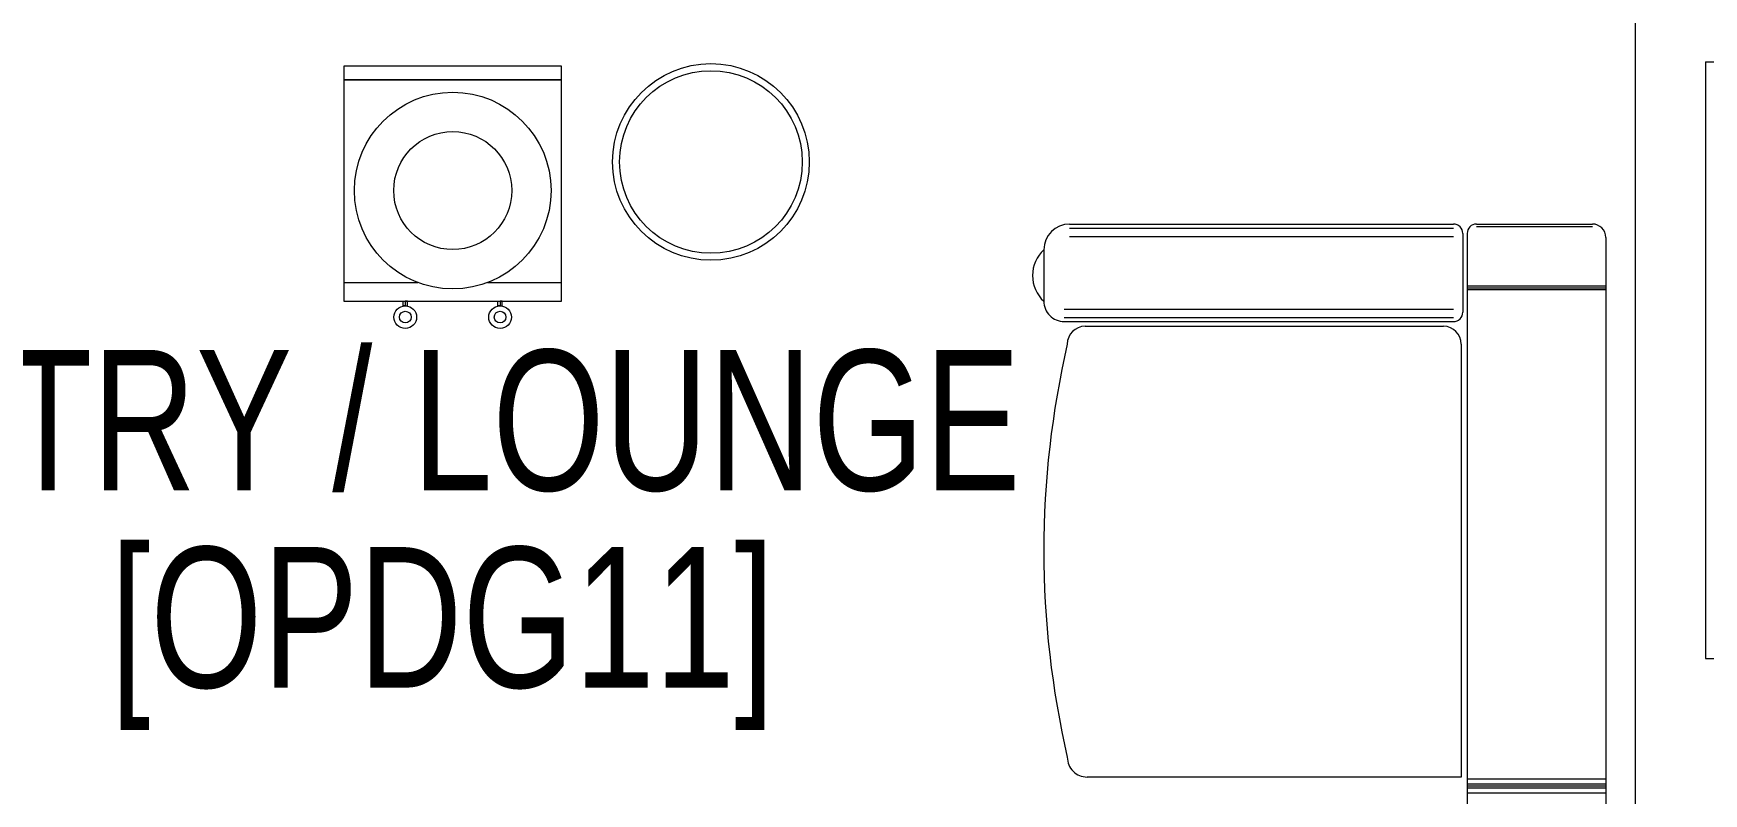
# Model space of a CAD drawing. Header units: millimetres. Extents: x -2143172 to 5255, y -610845 to 279739.
# Drawn here: x -1169944 to -1167567, y -588509 to -587427 of the extents above; entities that cross this region are included whole.
import ezdxf

# ---------------------------------------------------------------- set-up
doc = ezdxf.new("R2010")
doc.units = ezdxf.units.MM
doc.header["$LTSCALE"] = 30
doc.layers.get('0').update_dxf_attribs({"lineweight": 5})
for name, color, linetype, lineweight in [('72_EGR_BASE_TEXT', 7, 'Continuous', 5), ('LOADING', 163, 'Continuous', 5), ('Walls', 32, 'Continuous', 5)]:
    doc.layers.add(name, color=color, linetype=linetype, lineweight=lineweight)
doc.styles.add('X3G_ENTITY_258732', font='swisscl.ttf', dxfattribs={"height": 200})
doc.styles.add('X3G_ENTITY_258862', font='swisscl.ttf', dxfattribs={"height": 200})

# ---------------------------------------------------------------- blocks, each defined once
blk = doc.blocks.new('ME19011A-P')
for p, q in [((-0.425, 0), (0.425, 0)), ((-0.425, 0), (-0.425, -0.015)), ((0.425, 0), (0.425, -0.015)), ((-0.425, -0.015), (0.425, -0.015)), ((-0.3675, -0.0198), (-0.2325, -0.0198)), ((-0.3675, -0.0198), (-0.3675, -0.0399)), ((-0.36, -0.015), (-0.36, -0.0198)), ((-0.24, -0.015), (-0.24, -0.0198)), ((-0.2325, -0.0198), (-0.2325, -0.0399)), ((-0.15, -0.015), (-0.15, -0.04)), ((0, -0.015), (0, -0.04)), ((0.1, -0.015), (0.1, -0.045)), ((0.2, -0.045), (0.2, -0.015)), ((0.2818, -0.015), (0.2484, -0.015)), ((0.2484, -0.0243), (0.2484, -0.015)), ((0.2818, -0.0243), (0.2818, -0.015)), ((0.3211, -0.015), (0.2877, -0.015)), ((0.2877, -0.015), (0.2877, -0.0531)), ((0.3211, -0.0531), (0.3211, -0.015)), ((0.3623, -0.015), (0.3289, -0.015)), ((0.3289, -0.015), (0.3289, -0.0531)), ((0.3623, -0.0531), (0.3623, -0.015)), ((0.3682, -0.0243), (0.3682, -0.015)), ((0.3682, -0.015), (0.4016, -0.015)), ((0.4016, -0.0243), (0.4016, -0.015)), ((-0.3675, -0.0399), (-0.2325, -0.0399)), ((-0.15, -0.025), (0, -0.025)), ((-0.15, -0.04), (-0.1187, -0.04)), ((-0.0887, -0.04), (-0.0637, -0.04)), ((-0.0606, -0.0371), (-0.0787, -0.0432)), ((-0.0787, -0.0432), (-0.077, -0.0497)), ((-0.0582, -0.046), (-0.077, -0.0497)), ((-0.0402, -0.0312), (-0.0496, -0.0337)), ((-0.047, -0.0434), (-0.0376, -0.0409)), ((-0.0376, -0.0409), (-0.0402, -0.0312)), ((-0.0379, -0.04), (0, -0.04)), ((0.1, -0.035), (0.2, -0.035)), ((0.1, -0.045), (0.2, -0.045)), ((0.2818, -0.0243), (0.2484, -0.0243)), ((0.3211, -0.0243), (0.2877, -0.0243)), ((0.3623, -0.0243), (0.3289, -0.0243)), ((0.3682, -0.0243), (0.4016, -0.0243)), ((0.2877, -0.0531), (0.3211, -0.0531)), ((0.3289, -0.0531), (0.3623, -0.0531))]:
    blk.add_line(p, q)
blk.add_lwpolyline([(-0.1187, -0.0482), (-0.0887, -0.0482), (-0.0887, -0.0382), (-0.1187, -0.0382)], close=True)
at = {"color": 8, "const_width": 0.000601}
for points in [[(0.3044, -0.0531, -0.184574), (0.2977, -0.0636, -1.44364), (0.2961, -0.0581, -0.837915), (0.2969, -0.0664, -0.30536), (0.2839, -0.062, -1.584726), (0.2894, -0.0609, -0.253153), (0.2827, -0.0684, -0.874198), (0.2775, -0.0585, -0.915253), (0.2791, -0.0658, -0.223821), (0.2683, -0.0644, -1.703343), (0.272, -0.0597, -0.588962), (0.2621, -0.068, -0.717795), (0.2625, -0.0581, -0.983104), (0.2645, -0.0644, -0.326362), (0.2534, -0.0609, -0.758716), (0.2609, -0.0514, -0.906186), (0.2593, -0.0565, -0.189488), (0.2526, -0.0522, -0.7948), (0.2613, -0.0423, -1.223996), (0.2574, -0.047, -0.072149), (0.2534, -0.0403, -0.645886), (0.2609, -0.0324, -1.366917), (0.2574, -0.0371, -0.078415), (0.2542, -0.0308, -0.723006), (0.2613, -0.0256, -1.105484), (0.2582, -0.0292, -0.221197), (0.2566, -0.0243, -0.221197)], [(0.3456, -0.0531, 0.184574), (0.3523, -0.0636, 1.44364), (0.3539, -0.0581, 0.837915), (0.3531, -0.0664, 0.30536), (0.3661, -0.062, 1.584726), (0.3606, -0.0609, 0.253153), (0.3673, -0.0684, 0.874198), (0.3725, -0.0585, 0.915253), (0.3709, -0.0658, 0.223821), (0.3817, -0.0644, 1.703343), (0.378, -0.0597, 0.588962), (0.3879, -0.068, 0.717795), (0.3875, -0.0581, 0.983104), (0.3855, -0.0644, 0.326362), (0.3966, -0.0609, 0.758716), (0.3891, -0.0514, 0.906186), (0.3907, -0.0565, 0.189488), (0.3974, -0.0522, 0.7948), (0.3887, -0.0423, 1.223996), (0.3926, -0.047, 0.072149), (0.3966, -0.0403, 0.645886), (0.3891, -0.0324, 1.366917), (0.3926, -0.0371, 0.078415), (0.3958, -0.0308, 0.723006), (0.3887, -0.0256, 1.105484), (0.3918, -0.0292, 0.221197), (0.3934, -0.0243, 0.221197)]]:
    blk.add_lwpolyline(points, format="xyb", dxfattribs=at)
blk.add_circle((-0.0537, -0.04), 0.0075)
for centre, radius, start, end in [((-0.1037, -0.04), 0.01, 10.4593, 169.5407), ((-0.1037, -0.04), 0.0075, 14.0075, 165.9925), ((-0.0537, -0.04), 0.01, 45, 180)]:
    blk.add_arc(centre, radius, start, end)
blk = doc.blocks.new('M.44.57.64')
at = {"layer": 'LOADING', "xscale": 1000.000000000002, "yscale": 1000.000000000002, "zscale": 1000.000000000002, "rotation": 225.9999036123427}
blk.add_blockref('ME19011A-P', (-80806.9, 16720.7), dxfattribs=at)
blk = doc.blocks.new('WATER DISPENSER1')
at = {"layer": 'LOADING'}
for p, q in [((39.296, -0.3448), (39.1904, -0.3448)), ((39.5004, -0.3448), (39.3949, -0.3448))]:
    blk.add_line(p, q, dxfattribs=at)
blk.add_lwpolyline([(39.5004, -0.6333), (39.5004, -0.3183), (39.1904, -0.3183), (39.1904, -0.6333), (39.5004, -0.6333)], dxfattribs=at)
for points in [[(39.2749, -0.3183), (39.278, -0.3183), (39.278, -0.3118), (39.2749, -0.3118)], [(39.281, -0.3183), (39.278, -0.3183), (39.278, -0.3118), (39.281, -0.3118)], [(39.4098, -0.3183), (39.4129, -0.3183), (39.4129, -0.3118), (39.4098, -0.3118)], [(39.416, -0.3183), (39.4129, -0.3183), (39.4129, -0.3118), (39.416, -0.3118)], [(39.5004, -0.6333), (39.1904, -0.6333), (39.1904, -0.6529), (39.5004, -0.6529)]]:
    blk.add_lwpolyline(points, close=True, dxfattribs=at)
for centre, radius in [((39.278, -0.2956), 0.0161), ((39.4129, -0.2956), 0.0161), ((39.278, -0.2956), 0.00834), ((39.4129, -0.2956), 0.00834), ((39.3454, -0.4758), 0.14), ((39.3454, -0.4758), 0.084)]:
    blk.add_circle(centre, radius, dxfattribs=at)
blk = doc.blocks.new('WM00001-P')
blk.add_circle((0, 0), 0.14)
at = {"color": 8}
blk.add_circle((0, 0), 0.13, dxfattribs=at)
blk = doc.blocks.new('GF21008-P')
at = {"layer": 'LOADING'}
for p, q in [((-0.7709, 0), (0.7906, 0)), ((-0.7019, -0.1974), (-0.7019, 0)), ((-0.6994, -0.1974), (-0.6994, 0)), ((-0.6968, -0.1974), (-0.6968, 0)), ((0, -0.1974), (0, 0)), ((0.0069, -0.1974), (0.0069, 0)), ((0.0099, -0.1974), (0.0099, 0)), ((0.0128, -0.1974), (0.0128, 0)), ((0.0197, -0.1974), (0.0197, 0)), ((-0.79, -0.1841), (-0.79, -0.0191)), ((-0.7866, -0.1841), (-0.7866, -0.0191)), ((-0.7767, -0.1974), (0.7964, -0.1974)), ((-0.7767, -0.2037), (-0.6644, -0.2037)), ((-0.6191, -0.2059), (-0.0026, -0.2059)), ((-0.0026, -0.2059), (-0.0026, -0.7385)), ((-0.79, -0.7634), (-0.79, -0.217)), ((-0.784, -0.7634), (-0.784, -0.217)), ((-0.7722, -0.7634), (-0.7722, -0.217)), ((-0.6689, -0.7712), (-0.6689, -0.217)), ((-0.6571, -0.7712), (-0.6571, -0.217)), ((-0.6512, -0.7712), (-0.6512, -0.217)), ((-0.6444, -0.7413), (-0.6444, -0.2312)), ((-0.7533, -0.8), (-0.68, -0.8))]:
    blk.add_line(p, q, dxfattribs=at)
for centre, radius, start, end in [((-0.7709, -0.0191), 0.0191, 90, 180), ((-0.7767, -0.1841), 0.0133, 180, 270), ((-0.7767, -0.217), 0.0133, 90, 180), ((-0.6644, -0.217), 0.0133, 0, 90), ((-0.6191, -0.2312), 0.0253, 90, 180), ((-0.6191, -0.7413), 0.0253, 180, 270), ((-0.0307, -0.7385), 0.0281, 270, 0), ((-0.7533, -0.7634), 0.0366, 180, 270), ((-0.68, -0.7712), 0.0288, 270, 0), ((-0.3249, 0.51), 1.31, 257.0217, 282.9783), ((-0.7167, -0.7662), 0.0499, 222.6462, 317.3538)]:
    blk.add_arc(centre, radius, start, end, dxfattribs=at)

msp = doc.modelspace()

# ---------------------------------------------------------------- linework, layer by layer
at = {"layer": 'Walls'}
msp.add_line((-1167664, -589998.1, 0.1), (-1167664, -586268.1, 0.1), dxfattribs=at)

# ---------------------------------------------------------------- block references
at = {"layer": 'LOADING', "xscale": -1, "rotation": 315.9999036123427}
msp.add_blockref('M.44.57.64', (-1237306.8, -543786.7, 0.1), dxfattribs=at)
at = {"layer": 'LOADING', "xscale": 1000, "yscale": 1000, "zscale": 1000}
for name, p, rotation in [('WATER DISPENSER1', (-1130002.1, -588126.4, 0.1), 179.9999999999999), ('GF21008-P', (-1167706.1, -588488.3, 0.1), 269.9999999999998)]:
    msp.add_blockref(name, p, dxfattribs=dict(at, rotation=rotation))
at = {"layer": 'LOADING', "extrusion": (2.24821e-18, -2.24019e-05, -1), "xscale": -1000, "yscale": 1000, "zscale": 1000, "rotation": 90}
msp.add_blockref('WM00001-P', (1168980, -587609.9, 13.1), dxfattribs=at)

# ---------------------------------------------------------------- texts
at = {"layer": '72_EGR_BASE_TEXT', "char_height": 200, "attachment_point": 2}
for s, insert, style in [('PANTRY / LOUNGE', (-1169473.3, -587877.6, 0.1), 'X3G_ENTITY_258862'), ('[OPDG11]', (-1169362.1, -588158.3, 0.1), 'X3G_ENTITY_258732')]:
    msp.add_mtext(s, dxfattribs=dict(at, insert=insert, style=style))

doc.saveas('drawing.dxf')
